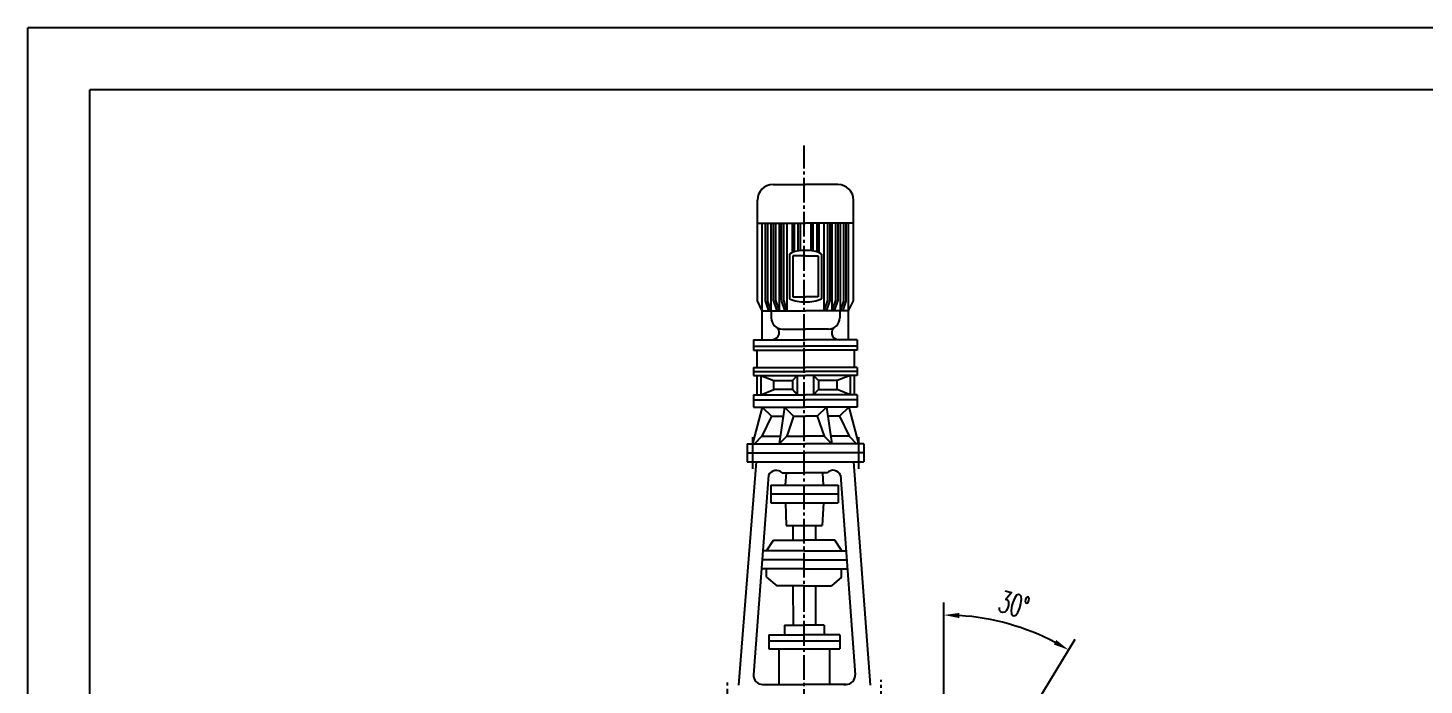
# Model space of a CAD drawing. Extents: x -80 to 3280, y -80 to 4672.
# Drawn here: x -80 to 1722, y 3824 to 4672 of the extents above; entities that cross this region are included whole.
import ezdxf

# ---------------------------------------------------------------- set-up
doc = ezdxf.new("R2010")
doc.units = 0
doc.header["$LTSCALE"] = 80
doc.linetypes.add('CENT2', pattern=[0.55, 0.4, -0.05, 0.05, -0.05])
doc.linetypes.add('CENTER', pattern=[2, 1.25, -0.25, 0.25, -0.25])
doc.layers.get('DEFPOINTS').update_dxf_attribs({"linetype": 'CONTINUOUS'})
for name, color, linetype in [('2细线层', 3, 'CONTINUOUS'), ('3中心线层', 1, 'CENTER'), ('5剖面线层', 2, 'CONTINUOUS'), ('C2', 1, 'CENT2'), ('图框层', 7, 'CONTINUOUS')]:
    doc.layers.add(name, color=color, linetype=linetype)
doc.styles.add('PC_TEXTSTYLE', font='romans.shx', dxfattribs={"width": 0.618, "bigfont": 'hzfs.shx'})
doc.dimstyles.new('TH_GBDIM', dxfattribs={"dimscale": 8, "dimtxt": 3.5, "dimasz": 2.5, "dimexe": 2, "dimexo": 0, "dimgap": 1.5, "dimtad": 1, "dimdec": 1, "dimzin": 0, "dimdsep": 46, "dimtxsty": 'PC_TEXTSTYLE', "dimcen": 2.5, "dimadec": 0, "dimazin": 0, "dimtfac": 0.714286, "dimtdec": 4, "dimtmove": 0, "dimatfit": 3, "dimfxl": 0, "dimtolj": 1, "dimtzin": 0, "dimarcsym": 0})

# ---------------------------------------------------------------- blocks, each defined once
blk = doc.blocks.new('*D69')
at = {"layer": '2细线层', "color": 0, "lineweight": -2, "ltscale": 10}
for p, q in [((1102.1, 3649.4), (1102.1, 3930.4)), ((1222.6, 3802.4), (1271.5, 3883.1))]:
    blk.add_line(p, q, dxfattribs=at)
blk.add_arc((1102.1, 3603.8), 310.6, 62.4433, 86.3103, dxfattribs=at)
at = {"layer": '2细线层', "color": 0, "ltscale": 10}
for points in [[(1122, 3910.5), (1122.2, 3917.1), (1102.1, 3914.4)], [(1247.4, 3882.1), (1244.1, 3876.3), (1263.2, 3869.4)]]:
    blk.add_solid(points, dxfattribs=at)
at = {"layer": 'DEFPOINTS', "color": 0, "ltscale": 10}
for p in [(1212.5, 3894.1), (1222.6, 3802.4), (1102.1, 3649.4), (1102.1, 3603.8), (1102.1, 3499.4)]:
    blk.add_point(p, dxfattribs=at)
at = {"layer": '2细线层', "color": 0, "ltscale": 10, "insert": (1192.7, 3928), "char_height": 28, "attachment_point": 5, "rotation": 344.3768, "style": 'PC_TEXTSTYLE'}
blk.add_mtext('\\A1;30%%d{}{}', dxfattribs=at)

msp = doc.modelspace()

# ---------------------------------------------------------------- linework, layer by layer
at = {"layer": '2细线层', "ltscale": 10}
for p in [(-80, -80), (3280, 4672)]:
    msp.add_line(p, (-80, 4672), dxfattribs=at)
at = {"layer": '3中心线层'}
for p, q in [((855.03, 4144.01), (855.03, 4103.12)), ((992.12, 4144.01), (992.12, 4103.12))]:
    msp.add_line(p, q, dxfattribs=at)
at = {"layer": '5剖面线层'}
for p, q in [((881.72, 4469.86), (923.55, 4469.86)), ((881.72, 4469.86), (923.55, 4469.86)), ((965.37, 4469.86), (923.55, 4469.86)), ((861.44, 4319.67), (861.44, 4449.58)), ((985.66, 4319.67), (985.66, 4449.58)), ((861.44, 4419.95), (923.55, 4419.95)), ((867.82, 4306.76), (867.82, 4419.95)), ((871.64, 4420.34), (871.64, 4320.01)), ((874.47, 4419.95), (874.47, 4319.62)), ((878.71, 4419.95), (878.71, 4306.76)), ((881.87, 4419.95), (881.87, 4320.77)), ((884.77, 4419.95), (884.77, 4320.77)), ((889.39, 4419.95), (889.39, 4306.76)), ((892.12, 4419.95), (892.12, 4320.77)), ((895.02, 4419.95), (895.02, 4320.77)), ((899.64, 4419.95), (899.64, 4306.76)), ((906.24, 4419.54), (906.24, 4381.91)), ((909.06, 4419.95), (909.06, 4382.99)), ((913.85, 4419.95), (913.85, 4384.47)), ((916.75, 4419.95), (916.75, 4384.72)), ((985.66, 4419.95), (923.55, 4419.95)), ((930.35, 4419.95), (930.35, 4384.72)), ((933.25, 4419.95), (933.25, 4384.47)), ((938.04, 4419.95), (938.04, 4382.99)), ((940.93, 4419.95), (940.93, 4381.87)), ((947.46, 4419.95), (947.46, 4306.76)), ((952.08, 4419.95), (952.08, 4320.77)), ((954.94, 4419.66), (954.94, 4320.47)), ((957.71, 4419.95), (957.71, 4306.76)), ((962.33, 4419.95), (962.33, 4320.77)), ((965.22, 4419.95), (965.22, 4320.77)), ((968.39, 4419.95), (968.39, 4306.76)), ((972.63, 4419.95), (972.63, 4319.62)), ((975.46, 4419.59), (975.46, 4319.26)), ((979.28, 4306.76), (979.28, 4419.95)), ((902.79, 4380.22), (902.79, 4322.61)), ((944.31, 4380.22), (944.31, 4322.61)), ((923.55, 4378.08), (907.04, 4378.08)), ((907.04, 4378.08), (907.04, 4324.98)), ((923.55, 4378.08), (940.06, 4378.08)), ((940.06, 4378.08), (940.06, 4324.98)), ((907.04, 4324.98), (923.55, 4324.98)), ((940.06, 4324.98), (923.55, 4324.98)), ((867.82, 4306.76), (861.44, 4319.67)), ((867.82, 4269.59), (867.82, 4306.76)), ((867.82, 4306.76), (923.55, 4306.76)), ((871.64, 4320.01), (875.88, 4307.15)), ((874.47, 4319.62), (878.71, 4306.76)), ((879.41, 4306.76), (879.41, 4297.86)), ((881.87, 4320.77), (886.49, 4306.76)), ((884.77, 4320.77), (889.39, 4306.76)), ((892.18, 4320.4), (896.8, 4306.4)), ((895.02, 4320.77), (899.64, 4306.76)), ((979.28, 4306.76), (923.55, 4306.76)), ((952.08, 4320.77), (947.46, 4306.76)), ((954.94, 4320.47), (950.32, 4306.46)), ((962.33, 4320.77), (957.71, 4306.76)), ((965.22, 4320.77), (960.61, 4306.76)), ((967.69, 4306.76), (967.69, 4297.86)), ((972.63, 4319.62), (968.39, 4306.76)), ((975.46, 4319.26), (971.22, 4306.4)), ((979.28, 4306.76), (985.66, 4319.67)), ((979.28, 4269.59), (979.28, 4306.76)), ((893.9, 4283.37), (923.55, 4283.37)), ((953.2, 4283.37), (923.55, 4283.37)), ((856.67, 4269.59), (856.67, 4261.24)), ((856.67, 4269.59), (923.55, 4269.59)), ((856.67, 4261.24), (856.67, 4256)), ((856.67, 4261.24), (923.55, 4261.24)), ((856.67, 4256), (923.55, 4256)), ((860.84, 4256), (860.84, 4233.93)), ((990.43, 4269.59), (923.55, 4269.59)), ((990.43, 4261.24), (923.55, 4261.24)), ((990.43, 4256), (923.55, 4256)), ((986.26, 4256), (986.26, 4233.93)), ((990.43, 4269.59), (990.43, 4261.24)), ((990.43, 4261.24), (990.43, 4256)), ((856.67, 4233.93), (856.67, 4223.46)), ((856.67, 4233.93), (923.55, 4233.93)), ((856.67, 4228.69), (923.55, 4228.69)), ((856.67, 4223.46), (923.55, 4223.46)), ((860.84, 4223.46), (860.84, 4198.47)), ((866.05, 4223.46), (866.05, 4198.47)), ((866.05, 4223.46), (882.74, 4216.94)), ((882.74, 4205.48), (882.74, 4216.94)), ((882.74, 4216.94), (906.72, 4216.94)), ((912.97, 4223.46), (906.72, 4216.94)), ((906.72, 4216.94), (906.72, 4205.48)), ((912.97, 4223.46), (912.97, 4198.47)), ((990.43, 4233.93), (923.55, 4233.93)), ((990.43, 4228.69), (923.55, 4228.69)), ((990.43, 4223.46), (923.55, 4223.46)), ((934.12, 4223.46), (934.12, 4198.47)), ((934.12, 4223.46), (940.38, 4216.94)), ((940.38, 4216.94), (940.38, 4205.48)), ((964.36, 4216.94), (940.38, 4216.94)), ((981.04, 4223.46), (964.36, 4216.94)), ((964.36, 4205.48), (964.36, 4216.94)), ((981.04, 4223.46), (981.04, 4198.47)), ((986.26, 4223.46), (986.26, 4198.47)), ((990.43, 4233.93), (990.43, 4223.46)), ((866.05, 4198.47), (882.74, 4205.48)), ((906.72, 4205.48), (882.74, 4205.48)), ((912.97, 4198.47), (906.72, 4205.48)), ((934.12, 4198.47), (940.38, 4205.48)), ((940.38, 4205.48), (964.36, 4205.48)), ((981.04, 4198.47), (964.36, 4205.48)), ((867.62, 4182.82), (855.13, 4135.15)), ((856.67, 4198.47), (856.67, 4182.82)), ((856.67, 4198.47), (923.55, 4198.47)), ((856.67, 4192.2), (923.55, 4192.2)), ((856.67, 4182.82), (923.55, 4182.82)), ((867.62, 4182.82), (879.61, 4171.09)), ((896.29, 4182.82), (889.54, 4135.15)), ((896.29, 4182.82), (908.28, 4171.09)), ((990.43, 4198.47), (923.55, 4198.47)), ((990.43, 4192.2), (923.55, 4192.2)), ((990.43, 4182.82), (923.55, 4182.82)), ((950.81, 4182.82), (938.81, 4171.09)), ((950.81, 4182.82), (957.61, 4135.15)), ((979.48, 4182.82), (967.49, 4171.09)), ((979.48, 4182.82), (992.02, 4135.15)), ((990.43, 4198.47), (990.43, 4182.82)), ((879.61, 4171.09), (867.12, 4145.06)), ((879.61, 4171.09), (894.93, 4171.09)), ((908.28, 4171.09), (899.44, 4145.06)), ((908.28, 4171.09), (923.55, 4171.09)), ((938.81, 4171.09), (923.55, 4171.09)), ((938.81, 4171.09), (947.7, 4145.06)), ((967.49, 4171.09), (952.17, 4171.09)), ((967.49, 4171.09), (980.02, 4145.06)), ((867.12, 4145.06), (857.74, 4135.15)), ((867.12, 4145.06), (890.69, 4145.06)), ((899.44, 4145.06), (889.54, 4135.15)), ((899.44, 4145.06), (923.57, 4145.06)), ((947.7, 4145.06), (923.57, 4145.06)), ((947.7, 4145.06), (957.61, 4135.15)), ((980.02, 4145.06), (956.46, 4145.06)), ((980.02, 4145.06), (989.41, 4135.15)), ((848.24, 4135.15), (848.24, 4111.97)), ((848.24, 4135.15), (923.57, 4135.15)), ((998.91, 4135.15), (923.57, 4135.15)), ((998.91, 4135.15), (998.91, 4111.97)), ((859.71, 4111.97), (837.08, 3824.02)), ((848.24, 4123.56), (923.57, 4123.56)), ((848.24, 4111.97), (998.91, 4111.97)), ((998.91, 4123.56), (923.57, 4123.56)), ((998.91, 4123.56), (923.57, 4123.56)), ((985.41, 4111.97), (1007.08, 3824.02)), ((875.93, 4094.72), (856.61, 3837.28)), ((893.51, 4098), (922.56, 4098)), ((897.69, 4082.19), (898.96, 4098)), ((951.6, 4098), (922.56, 4098)), ((946.95, 4082.19), (946.16, 4098)), ((968.71, 4094.72), (987.55, 3837.28)), ((878.86, 4082.19), (878.86, 4059.01)), ((878.86, 4082.19), (965.78, 4082.19)), ((965.78, 4082.19), (965.78, 4059.01)), ((878.86, 4070.6), (965.78, 4070.6)), ((878.86, 4070.6), (965.78, 4070.6)), ((878.86, 4059.01), (965.78, 4059.01)), ((897.69, 4059.01), (898.67, 4029.74)), ((946.95, 4059.01), (945.03, 4029.74)), ((898.67, 4029.74), (945.03, 4029.74)), ((907.36, 4029.74), (907.36, 4011.07)), ((936.34, 4029.74), (936.34, 4011.07)), ((936.34, 4029.74), (936.34, 4011.07)), ((873.17, 3997.07), (882.09, 4011.07)), ((882.09, 4011.07), (921.85, 4011.07)), ((961.61, 4011.07), (921.85, 4011.07)), ((970.53, 3997.07), (961.61, 4011.07)), ((921.85, 3985.48), (866.96, 3985.48)), ((921.85, 3997.07), (867.78, 3997.07)), ((921.85, 3997.07), (975.93, 3997.07)), ((921.85, 3985.48), (976.75, 3985.48)), ((921.85, 3973.89), (866.18, 3973.89)), ((873.46, 3963.34), (873.46, 3973.89)), ((921.85, 3973.89), (977.53, 3973.89)), ((970.24, 3963.34), (970.24, 3973.89)), ((873.46, 3963.34), (886.69, 3951.87)), ((921.85, 3951.87), (886.69, 3951.87)), ((907.36, 3951.87), (907.58, 3901.19)), ((921.85, 3951.87), (957.01, 3951.87)), ((936.34, 3951.87), (936.56, 3901.19)), ((936.34, 3951.87), (936.56, 3901.19)), ((970.24, 3963.34), (957.01, 3951.87)), ((896.57, 3901.19), (896.57, 3888.8)), ((896.57, 3901.19), (922.07, 3901.19)), ((947.57, 3901.19), (922.07, 3901.19)), ((947.57, 3901.19), (947.57, 3888.8)), ((876.34, 3888.8), (876.34, 3870.67)), ((876.34, 3888.8), (922.07, 3888.8)), ((876.34, 3880.94), (967.8, 3880.95)), ((967.8, 3888.8), (922.07, 3888.8)), ((967.8, 3888.8), (967.81, 3870.68)), ((876.34, 3870.67), (967.81, 3870.68)), ((889.23, 3870.67), (889.23, 3824.87)), ((954.46, 3870.68), (954.48, 3824.88)), ((868.17, 3824.87), (922.08, 3824.87)), ((975.99, 3824.87), (922.11, 3824.87)), ((972.49, 3824.87), (975.99, 3824.87))]:
    msp.add_line(p, q, dxfattribs=at)
for centre, radius, start, end in [((881.72, 4449.58), 20.28, 90, 180), ((965.37, 4449.58), 20.28, 0, 90), ((921.21, 4347.02), 37.96, 86.46349, 119.02008), ((925.89, 4347.02), 37.96, 60.97992, 93.53651), ((920.04, 4357.84), 39.23, 243.90995, 275.1264), ((927.05, 4357.84), 39.23, 264.8736, 296.09005), ((893.9, 4297.86), 14.49, 180, 270), ((953.2, 4297.86), 14.49, 270, 0), ((880.19, 4279.02), 9.47, 264.64409, 37.24405), ((966.9, 4279.02), 9.47, 142.75595, 275.35591), ((885.87, 4090.23), 10.9, 45.45148, 155.67668), ((959.07, 4090.68), 10.46, 22.7628, 135.52791), ((868.17, 3836.46), 11.59, 175.96277, 270), ((975.99, 3836.46), 11.59, 270, 4.03723)]:
    msp.add_arc(centre, radius, start, end, dxfattribs=at)
at = {"layer": 'C2'}
for p, q in [((922.08, 2554.73), (922.08, 4520.47)), ((822.79, 3743.27), (822.79, 3829.83)), ((1021.44, 3740.37), (1021.44, 3830.98))]:
    msp.add_line(p, q, dxfattribs=at)
at = {"layer": '图框层', "ltscale": 10}
for p in [(0, 0), (3200, 4592)]:
    msp.add_line(p, (0, 4592), dxfattribs=at)

# ---------------------------------------------------------------- dimensions: what is measured, and where the dimension line sits
at = {"layer": '2细线层', "ltscale": 10}
dim = msp.add_angular_dim_2l(base=(1212.54, 3894.12), line1=((1102.08, 3603.8), (1222.56, 3802.38)), line2=((1102.08, 3499.37), (1102.08, 3649.37)), text='30%%d{}{}', dimstyle='TH_GBDIM', override={"dimgap": 1.5, "dimtad": 1, "dimjust": 0, "dimdec": 0, "dimzin": 8, "dimse1": 0, "dimse2": 0, "dimsd1": 0, "dimsd2": 0, "dimadec": 0, "dimtdec": 0}, dxfattribs=at)
dim.commit()
dim.dimension.update_dxf_attribs({"geometry": '*D69', "text_midpoint": (1192.73, 3927.99)})

doc.saveas('drawing.dxf')
